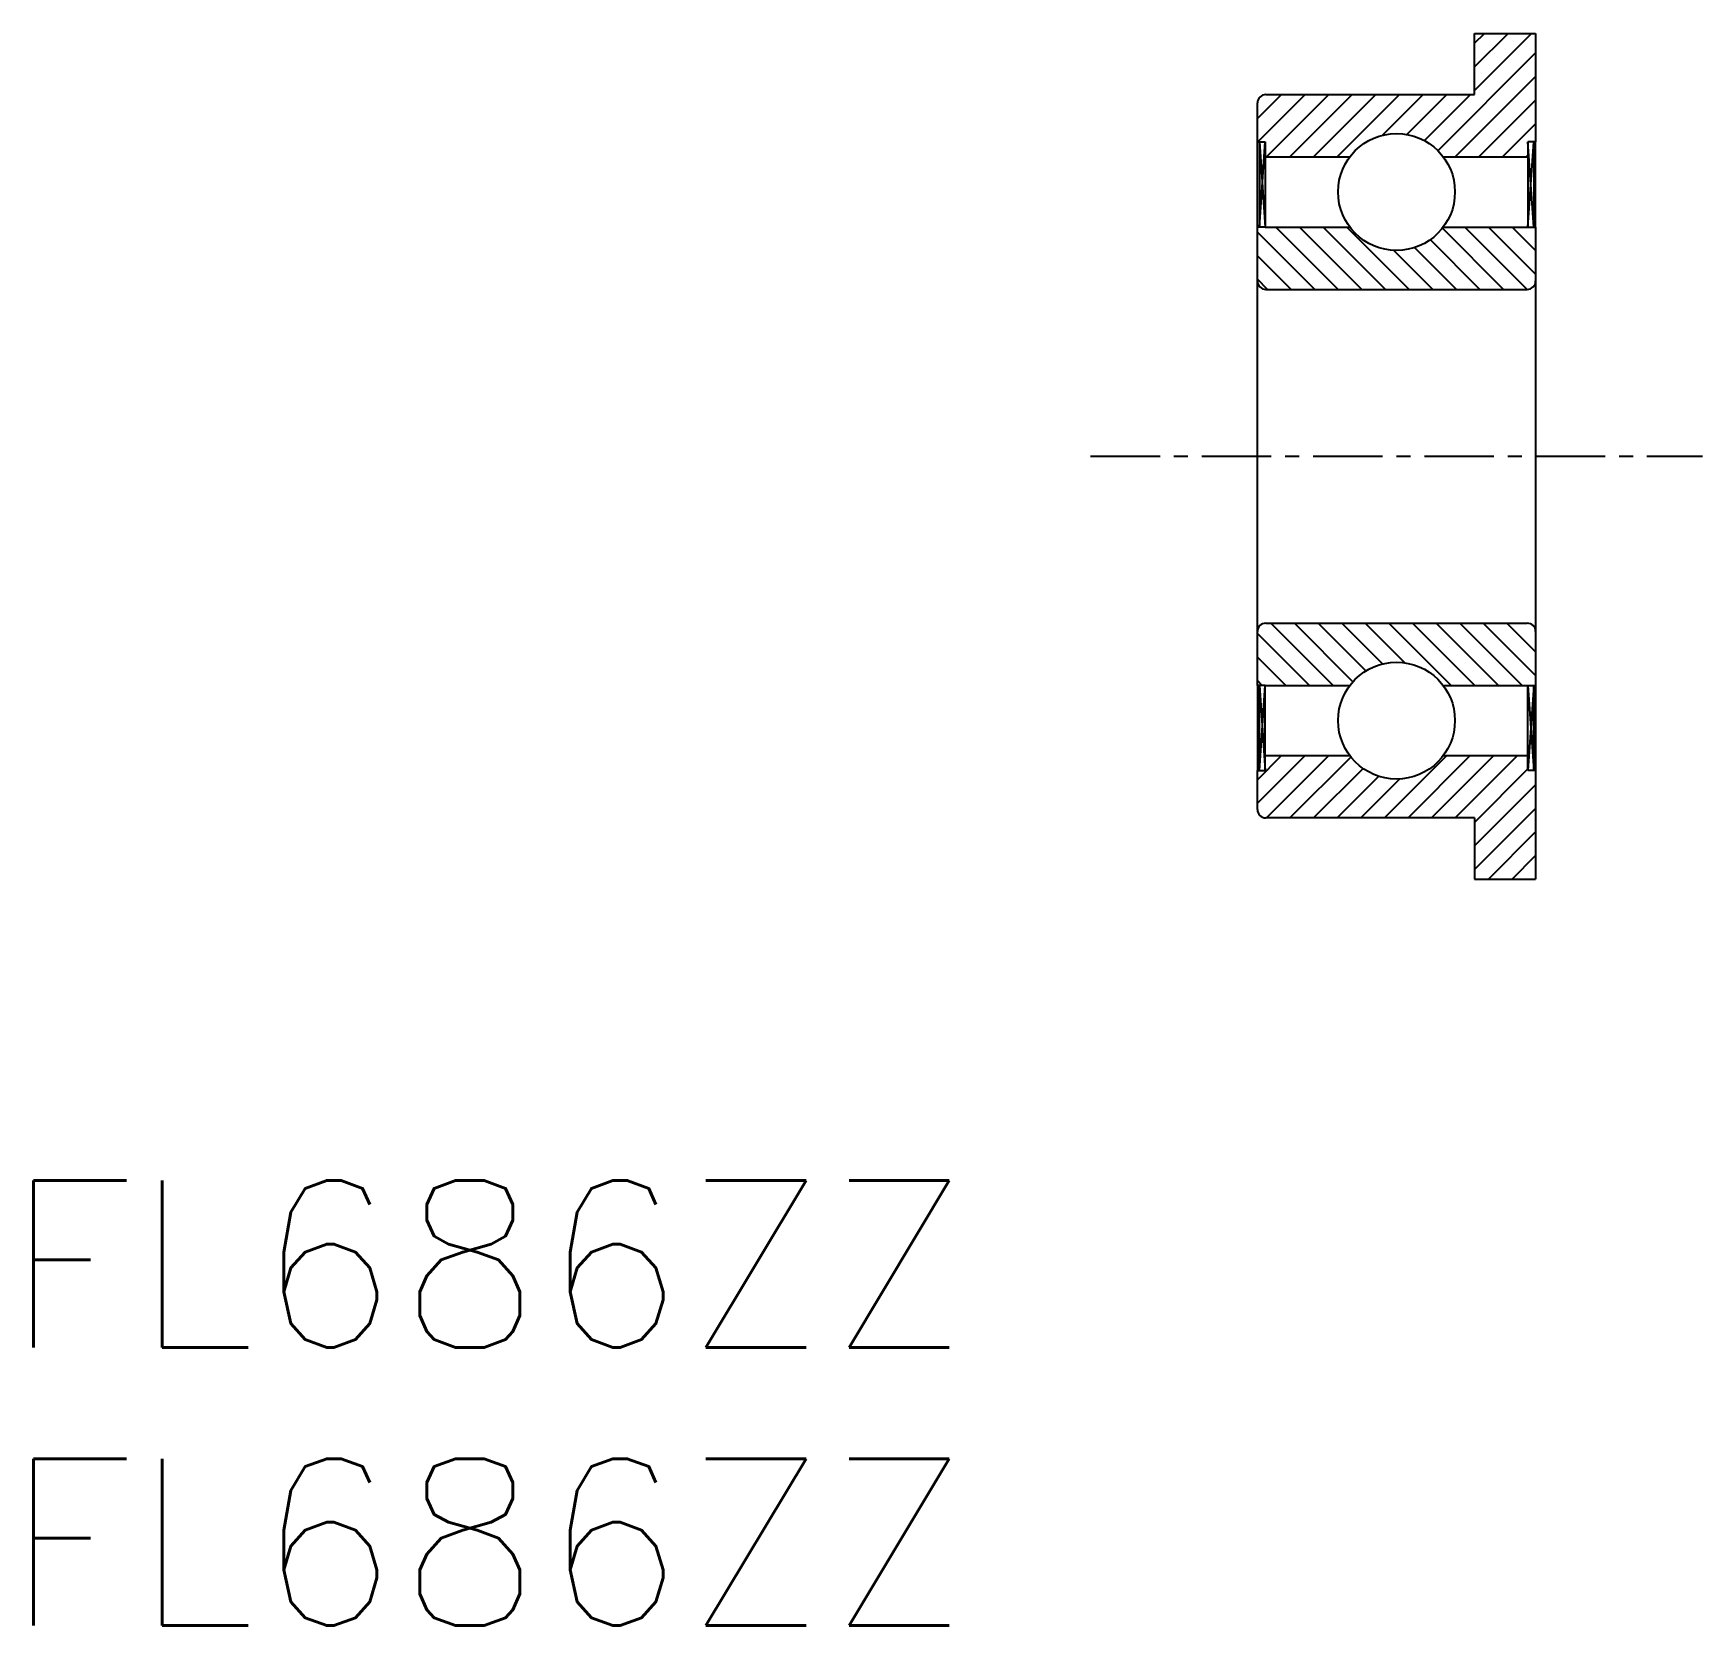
# Model space of a CAD drawing. Extents: x 45.3 to 75.3, y 37.3 to 65.9.
import ezdxf
from ezdxf.enums import TextEntityAlignment as Align

# ---------------------------------------------------------------- set-up
doc = ezdxf.new("R2010")
doc.units = 0
doc.linetypes.add('CENTER', pattern=[2, 1.25, -0.25, 0.25, -0.25])
doc.layers.get('0').update_dxf_attribs({"linetype": 'CONTINUOUS'})
doc.layers.add('CENTER', color=1, linetype='CENTER')
doc.styles.get("Standard").update_dxf_attribs({"font": 'txt.shx', "bigfont": 'extfont.shx'})

msp = doc.modelspace()

# ---------------------------------------------------------------- linework, layer by layer
at = {"color": 7, "linetype": 'CONTINUOUS'}
for p, q in [((71.192, 65.732), (71.37, 65.91)), ((71.192, 65.308), (71.795, 65.91)), ((71.192, 64.883), (72.219, 65.91)), ((71.192, 64.81), (71.192, 65.91)), ((71.192, 65.91), (72.292, 65.91)), ((72.292, 65.91), (72.292, 63.959)), ((70.535, 63.802), (72.292, 65.559)), ((70.847, 63.69), (72.292, 65.135)), ((67.292, 64.378), (67.725, 64.81)), ((67.298, 63.959), (68.149, 64.81)), ((67.442, 64.81), (71.192, 64.81)), ((67.453, 63.69), (68.573, 64.81)), ((67.877, 63.69), (68.997, 64.81)), ((68.302, 63.69), (69.422, 64.81)), ((68.726, 63.69), (69.846, 64.81)), ((69.539, 64.079), (70.27, 64.81)), ((69.978, 64.093), (70.695, 64.81)), ((70.292, 63.983), (71.119, 64.81)), ((67.292, 63.959), (67.292, 64.66)), ((71.272, 63.69), (72.292, 64.711)), ((71.696, 63.69), (72.292, 64.286)), ((67.292, 62.43), (67.292, 63.959)), ((67.292, 63.959), (67.432, 63.959)), ((67.327, 62.43), (67.432, 63.959)), ((67.327, 63.959), (67.432, 62.43)), ((67.327, 63.959), (67.327, 62.43)), ((67.432, 63.959), (67.432, 62.43)), ((72.152, 62.43), (72.257, 63.959)), ((72.152, 63.959), (72.152, 62.43)), ((72.257, 62.43), (72.152, 63.959)), ((72.292, 63.959), (72.152, 63.959)), ((72.257, 63.959), (72.257, 62.43)), ((72.292, 62.43), (72.292, 63.959)), ((67.432, 63.69), (68.952, 63.69)), ((70.632, 63.69), (72.152, 63.69)), ((72.12, 63.69), (72.152, 63.722)), ((67.292, 54.19), (67.292, 62.43)), ((67.432, 62.43), (67.292, 62.43)), ((67.432, 62.43), (68.952, 62.43)), ((68.745, 61.31), (67.625, 62.43)), ((69.17, 61.31), (68.05, 62.43)), ((69.594, 61.31), (68.474, 62.43)), ((70.018, 61.31), (68.898, 62.43)), ((71.715, 61.31), (70.616, 62.409)), ((70.632, 62.43), (72.152, 62.43)), ((72.139, 61.31), (71.019, 62.43)), ((72.292, 61.581), (71.444, 62.43)), ((72.292, 62.006), (71.868, 62.43)), ((72.152, 62.43), (72.292, 62.43)), ((72.292, 62.43), (72.292, 54.19)), ((68.321, 61.31), (67.292, 62.339)), ((71.291, 61.31), (70.398, 62.203)), ((67.897, 61.31), (67.292, 61.915)), ((70.442, 61.31), (69.741, 62.011)), ((70.867, 61.31), (70.116, 62.061)), ((67.473, 61.31), (67.292, 61.49)), ((67.442, 61.31), (72.142, 61.31)), ((67.442, 55.31), (72.142, 55.31)), ((68.653, 54.19), (67.533, 55.31)), ((69.008, 54.259), (67.957, 55.31)), ((69.239, 54.452), (68.381, 55.31)), ((69.537, 54.578), (68.806, 55.31)), ((69.94, 54.599), (69.23, 55.31)), ((70.774, 54.19), (69.654, 55.31)), ((71.198, 54.19), (70.078, 55.31)), ((71.623, 54.19), (70.503, 55.31)), ((72.047, 54.19), (70.927, 55.31)), ((72.292, 54.369), (71.351, 55.31)), ((72.292, 54.793), (71.776, 55.31)), ((72.268, 55.242), (72.224, 55.286)), ((68.229, 54.19), (67.292, 55.126)), ((67.804, 54.19), (67.292, 54.702)), ((67.38, 54.19), (67.292, 54.278)), ((67.432, 54.19), (67.292, 54.19)), ((67.292, 54.19), (67.292, 52.661)), ((67.327, 54.19), (67.432, 52.661)), ((67.327, 52.661), (67.432, 54.19)), ((67.327, 52.661), (67.327, 54.19)), ((67.432, 54.19), (68.952, 54.19)), ((67.432, 52.661), (67.432, 54.19)), ((70.632, 54.19), (72.152, 54.19)), ((72.152, 54.19), (72.292, 54.19)), ((72.152, 52.661), (72.152, 54.19)), ((72.257, 54.19), (72.152, 52.661)), ((72.152, 54.19), (72.257, 52.661)), ((72.257, 52.661), (72.257, 54.19)), ((72.292, 54.19), (72.292, 52.661)), ((67.292, 52.498), (67.724, 52.93)), ((67.292, 52.074), (68.148, 52.93)), ((67.432, 52.93), (68.952, 52.93)), ((67.453, 51.81), (68.573, 52.93)), ((67.877, 51.81), (68.972, 52.905)), ((69.574, 51.81), (70.694, 52.93)), ((69.998, 51.81), (71.118, 52.93)), ((70.422, 51.81), (71.542, 52.93)), ((70.632, 52.93), (72.152, 52.93)), ((70.847, 51.81), (71.967, 52.93)), ((67.292, 51.96), (67.292, 52.661)), ((67.292, 52.661), (67.432, 52.661)), ((68.301, 51.81), (69.191, 52.699)), ((68.725, 51.81), (69.475, 52.559)), ((69.15, 51.81), (69.851, 52.512)), ((71.192, 51.731), (72.152, 52.691)), ((72.292, 52.661), (72.152, 52.661)), ((72.292, 52.661), (72.292, 50.71)), ((71.192, 51.307), (72.292, 52.407)), ((71.192, 50.883), (72.292, 51.983)), ((71.192, 51.81), (67.442, 51.81)), ((71.192, 51.81), (71.192, 50.71)), ((71.444, 50.71), (72.292, 51.558)), ((71.868, 50.71), (72.292, 51.134)), ((71.192, 50.71), (72.292, 50.71))]:
    msp.add_line(p, q, dxfattribs=at)
for centre in [(69.792, 63.06), (69.792, 53.56)]:
    msp.add_circle(centre, 1.05, dxfattribs=at)
for centre, start, end in [((67.442, 64.66), 90, 180), ((67.442, 61.46), 180, 270), ((72.142, 61.46), 270, 0), ((67.442, 55.16), 90, 180), ((72.142, 55.16), 0, 90), ((67.442, 51.96), 180, 270)]:
    msp.add_arc(centre, 0.15, start, end, dxfattribs=at)
at = {"layer": 'CENTER', "color": 1, "linetype": 'CENTER'}
msp.add_line((64.292, 58.31), (75.292, 58.31), dxfattribs=at)

# ---------------------------------------------------------------- texts
at = {"color": 7, "linetype": 'CONTINUOUS'}
for p in [(44.782, 43.795), (44.782, 38.795)]:
    msp.add_text('FL686ZZ', height=3, dxfattribs=at).set_placement(p, align=Align.MIDDLE_LEFT)

doc.saveas('drawing.dxf')
